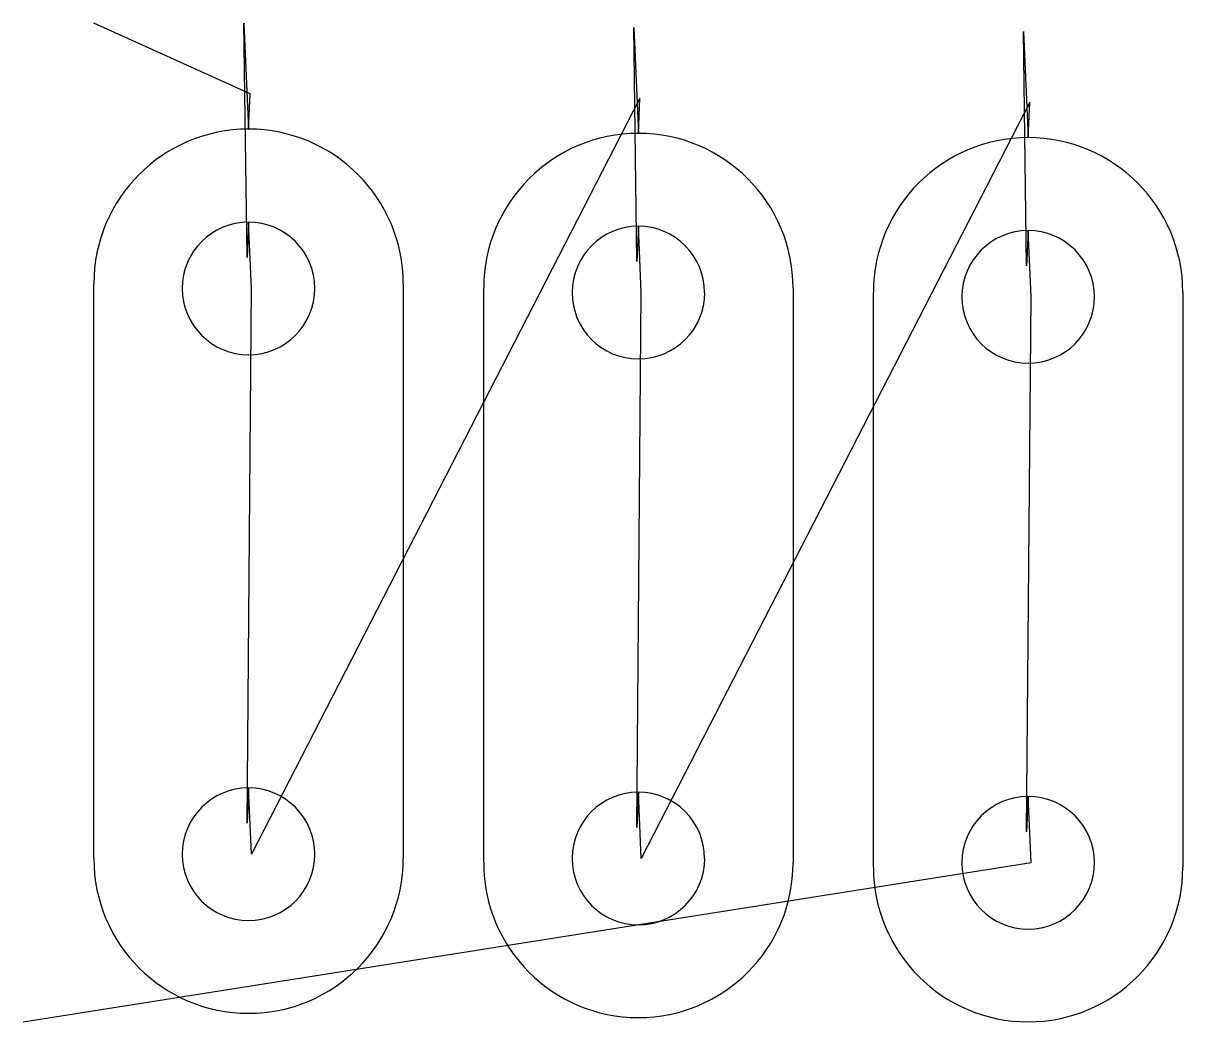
# Model space of a CAD drawing. Header units: inches. Extents: x -0.02 to 1.62, y 0.04 to 1.45.
import ezdxf

# ---------------------------------------------------------------- set-up
doc = ezdxf.new("R2010")
doc.units = ezdxf.units.IN
doc.layers.get('0').update_dxf_attribs({"linetype": 'CONTINUOUS'})
for name, color, linetype in [('10', 7, 'CONTINUOUS'), ('3', 7, 'CONTINUOUS'), ('9', 7, 'CONTINUOUS')]:
    doc.layers.add(name, color=color, linetype=linetype)

msp = doc.modelspace()

# ---------------------------------------------------------------- linework, layer by layer
at = {"color": 0, "linetype": 'CONTINUOUS'}
for p, q in [((0.299, 1.3532), (0.0781, 1.4531)), ((0.2947, 1.122), (0.2903, 1.4531)), ((0.846, 1.116), (0.8416, 1.4471)), ((1.3973, 1.11), (1.3929, 1.4411)), ((0.2947, 0.322), (0.3009, 1.0783)), ((0.846, 0.316), (0.8523, 1.0723)), ((1.3973, 0.31), (1.4036, 1.0663)), ((-0.0219, 0.0414), (1.4036, 0.2663))]:
    msp.add_line(p, q, dxfattribs=at)
at = {"layer": '10', "color": 10, "linetype": 'CONTINUOUS'}
for p, q in [((0.8503, 1.3472), (0.3009, 0.2783)), ((1.4017, 1.3412), (0.8523, 0.2723))]:
    msp.add_line(p, q, dxfattribs=at)
at = {"layer": '3', "color": 3, "linetype": 'CONTINUOUS'}
for p, q in [((0.0781, 0.272), (0.0781, 1.0845)), ((0.5156, 1.0845), (0.5156, 0.272)), ((0.6294, 0.266), (0.6294, 1.0785)), ((1.0669, 1.0785), (1.0669, 0.266)), ((1.1807, 0.26), (1.1807, 1.0725)), ((1.6182, 1.0725), (1.6182, 0.26))]:
    msp.add_line(p, q, dxfattribs=at)
for centre, radius, start, end in [((0.2968, 1.0845), 0.2188, 90, 180), ((0.2968, 1.0845), 0.2188, 0, 90), ((0.8482, 1.0785), 0.2188, 90, 180), ((0.8482, 1.0785), 0.2188, 0, 90), ((1.3995, 1.0725), 0.2188, 90, 180), ((1.3995, 1.0725), 0.2188, 0, 90), ((0.2968, 1.0782), 0.0937, 90, 180), ((0.2968, 1.0782), 0.0937, 360, 90), ((0.8482, 1.0722), 0.0937, 90, 180), ((0.8482, 1.0722), 0.0937, 360, 90), ((1.3995, 1.0662), 0.0937, 90, 180), ((1.3995, 1.0662), 0.0937, 360, 90), ((0.2968, 1.0782), 0.0938, 180, 360), ((0.8482, 1.0722), 0.0938, 180, 360), ((1.3995, 1.0662), 0.0938, 180, 360), ((0.2968, 0.2782), 0.0937, 90, 180), ((0.2968, 0.2782), 0.0937, 360, 90), ((0.8482, 0.2722), 0.0937, 90, 180), ((0.8482, 0.2722), 0.0937, 360, 90), ((1.3995, 0.2662), 0.0937, 90, 180), ((1.3995, 0.2662), 0.0937, 360, 90), ((0.2968, 0.272), 0.2188, 180, 360), ((0.2968, 0.2782), 0.0938, 180, 360), ((0.8482, 0.266), 0.2188, 180, 360), ((0.8482, 0.2722), 0.0938, 180, 360), ((1.3995, 0.2662), 0.0938, 180, 360), ((1.3995, 0.26), 0.2188, 180, 360)]:
    msp.add_arc(centre, radius, start, end, dxfattribs=at)
at = {"layer": '9', "color": 9, "linetype": 'CONTINUOUS'}
for p, q in [((0.2903, 1.4531), (0.2968, 1.3032)), ((0.8416, 1.4471), (0.8482, 1.2972)), ((1.3929, 1.4411), (1.3995, 1.2912)), ((0.2968, 1.3032), (0.299, 1.3532)), ((0.8482, 1.2972), (0.8503, 1.3472)), ((1.3995, 1.2912), (1.4017, 1.3412)), ((0.2968, 1.172), (0.2947, 1.122)), ((0.3009, 1.0783), (0.2968, 1.172)), ((0.8482, 1.166), (0.846, 1.116)), ((0.8523, 1.0723), (0.8482, 1.166)), ((1.3995, 1.16), (1.3973, 1.11)), ((1.4036, 1.0663), (1.3995, 1.16)), ((0.2968, 0.372), (0.2947, 0.322)), ((0.3009, 0.2783), (0.2968, 0.372)), ((0.8482, 0.366), (0.846, 0.316)), ((0.8523, 0.2723), (0.8482, 0.366)), ((1.3995, 0.36), (1.3973, 0.31)), ((1.4036, 0.2663), (1.3995, 0.36))]:
    msp.add_line(p, q, dxfattribs=at)

doc.saveas('drawing.dxf')
